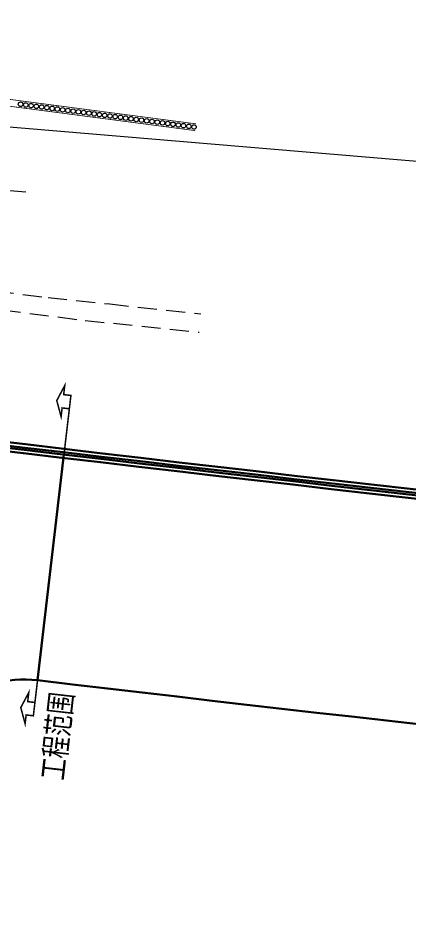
# Model space of a CAD drawing. Extents: x 0 to 531375, y 0 to 4335249.
# Drawn here: x 498039.9 to 498091.4, y 4326835.3 to 4326953.8 of the extents above; entities that cross this region are included whole.
import ezdxf

# ---------------------------------------------------------------- set-up
doc = ezdxf.new("R2010")
doc.units = 0
doc.linetypes.add('( Dashed )', pattern=[0.75, 0.5, -0.25])
doc.linetypes.add('CENTERX2', pattern=[4, 2.5, -0.5, 0.5, -0.5])
doc.layers.get('0').update_dxf_attribs({"lineweight": 15})
for name, color, linetype, lineweight in [('_平面辅助线', 7, 'Continuous', 15), ('ZHUCIBX', 7, 'Continuous', 15), ('中心线', 2, 'CENTERX2', 15), ('工程界面', 7, 'Continuous', 15), ('路网', 7, 'Continuous', 15), ('道路偏置线', 3, 'Continuous', 30)]:
    doc.layers.add(name, color=color, linetype=linetype, lineweight=lineweight)
doc.styles.add('EICAD', font='仿宋_GB2312.TTF', dxfattribs={"width": 0.707, "height": 3})

msp = doc.modelspace()

# ---------------------------------------------------------------- linework, layer by layer
msp.add_xline((497980.63285, 4326944.3953), (0.99644038736, -0.08430038214))
at = {"const_width": 0.1}
for points in [[(498063.44211, 4326939.86135), (498035.42669, 4326943.53801), (498021.23686, 4326945.48381), (497991.19406, 4326949.02767), (497977.21424, 4326950.98294), (497955.5758, 4326953.79052)], [(498063.325, 4326938.969), (498035.307, 4326942.646), (498021.123, 4326944.591), (497991.079, 4326948.135), (497977.094, 4326950.091), (497955.46, 4326952.898)]]:
    msp.add_lwpolyline(points, dxfattribs=at)
at = {"color": 7}
msp.add_lwpolyline([(498042.52252, 4326866.40277, 0.423896292), (498025.81975, 4326852.77042)], format="xyb", dxfattribs=at)
for centre in [(498040.2752, 4326942.44785), (498040.96926, 4326942.35676), (498041.66332, 4326942.26567), (498042.35738, 4326942.17459), (498043.05144, 4326942.0835), (498043.7455, 4326941.99241), (498044.43956, 4326941.90133), (498045.13362, 4326941.81024), (498045.82768, 4326941.71916), (498046.52174, 4326941.62807), (498047.2158, 4326941.53698), (498047.90986, 4326941.4459), (498048.60392, 4326941.35481), (498049.29798, 4326941.26372), (498049.99204, 4326941.17264), (498050.6861, 4326941.08155), (498051.38016, 4326940.99046), (498052.07422, 4326940.89938), (498052.76828, 4326940.80829), (498053.46234, 4326940.7172), (498054.1564, 4326940.62612), (498054.85046, 4326940.53503), (498055.54452, 4326940.44395), (498056.23858, 4326940.35286), (498056.93264, 4326940.26177), (498057.6267, 4326940.17069), (498058.32076, 4326940.0796), (498059.01482, 4326939.98851), (498059.70888, 4326939.89743), (498060.40294, 4326939.80634), (498061.097, 4326939.71525), (498061.79107, 4326939.62417), (498062.48513, 4326939.53308), (498063.17919, 4326939.44199)]:
    msp.add_circle(centre, 0.3)
at = {"layer": '_平面辅助线', "linetype": '( Dashed )', "ltscale": 5}
for points in [[(497950.02539, 4326926.39326), (497957.35697, 4326925.81612), (497962.94647, 4326925.41845), (497970.65741, 4326924.92028), (497976.79772, 4326924.54275), (497981.26892, 4326924.22372), (497985.37971, 4326923.88668), (497989.79657, 4326923.47431), (497994.44708, 4326923.01954), (497999.30244, 4326922.56391), (498003.70436, 4326922.10796), (498008.5248, 4326921.56175), (498013.24798, 4326920.97885), (498018.19083, 4326920.40986), (498029.98975, 4326918.77694), (498036.86254, 4326917.81431), (498043.90104, 4326916.94494), (498052.04607, 4326916.08318), (498064.05875, 4326914.78002)], [(497949.86622, 4326924.48211), (497957.88914, 4326923.85344), (497965.62534, 4326923.3164), (497972.42485, 4326922.89381), (497982.52118, 4326922.20157), (497991.29432, 4326921.39583), (497997.20769, 4326920.82056), (498002.97156, 4326920.22636), (498011.12787, 4326919.26502), (498018.95322, 4326918.16135), (498034.04385, 4326915.77061), (498048.80582, 4326913.91545), (498063.87265, 4326912.36071)]]:
    msp.add_lwpolyline(points, dxfattribs=at)
at = {"layer": 'ZHUCIBX', "color": 7}
msp.add_lwpolyline([(498042.52252, 4326866.40277, 0.423896292), (498025.81975, 4326852.77042)], format="xyb", dxfattribs=at)
at = {"layer": '中心线', "color": 2, "ltscale": 3}
msp.add_line((497964.56518, 4326937.33067), (498040.98049, 4326930.86581), dxfattribs=at)
at = {"layer": '工程界面', "color": 7, "const_width": 0.2}
for points in [[(498045.75868, 4326902.36102), (498046.71393, 4326902.24903), (498046.92007, 4326904.00737), (498045.96483, 4326904.11936), (498046.10489, 4326905.31402), (498045.05139, 4326903.33519), (498045.62403, 4326901.21248), (498045.75868, 4326902.36102)], [(498046.92007, 4326904.00737), (498041.96229, 4326861.71899)], [(498041.00756, 4326861.83092), (498041.9628, 4326861.71893), (498042.16894, 4326863.47727), (498041.2137, 4326863.58926), (498041.35376, 4326864.78392), (498040.30026, 4326862.80509), (498040.8729, 4326860.68238), (498041.00756, 4326861.83092)]]:
    msp.add_lwpolyline(points, dxfattribs=at)
at = {"layer": '路网', "color": 7}
msp.add_lwpolyline([(498042.52252, 4326866.40277, 0.423896292), (498025.81975, 4326852.77042)], format="xyb", dxfattribs=at)
at = {"layer": '道路偏置线', "color": 1}
for points in [[(498020.4564, 4326899.24709, 0.017245901), (498672.1784, 4326843.34055)], [(498020.52553, 4326899.54092, 0.01724502), (498672.19371, 4326843.64016)], [(498020.62923, 4326899.98168, 0.017243697), (498672.21669, 4326844.08957)], [(498020.3527, 4326898.80633, 0.017247224), (498672.15542, 4326842.89114)], [(498042.52252, 4326866.40277, 0.423896292), (498025.81975, 4326852.77042)], [(498042.52252, 4326866.40277, 0.015596099), (498633.76505, 4326815.33716)]]:
    msp.add_lwpolyline(points, format="xyb", dxfattribs=at)
msp.add_lwpolyline([(498042.52252, 4326866.40277), (498046.00476, 4326896.20002)], dxfattribs=at)

# ---------------------------------------------------------------- texts
at = {"layer": '工程界面', "color": 1, "style": 'EICAD', "width": 0.707}
msp.add_text('工程范围', height=3, rotation=83.5296093, dxfattribs=at).set_placement((498045.94547, 4326853.11725))

doc.saveas('drawing.dxf')
